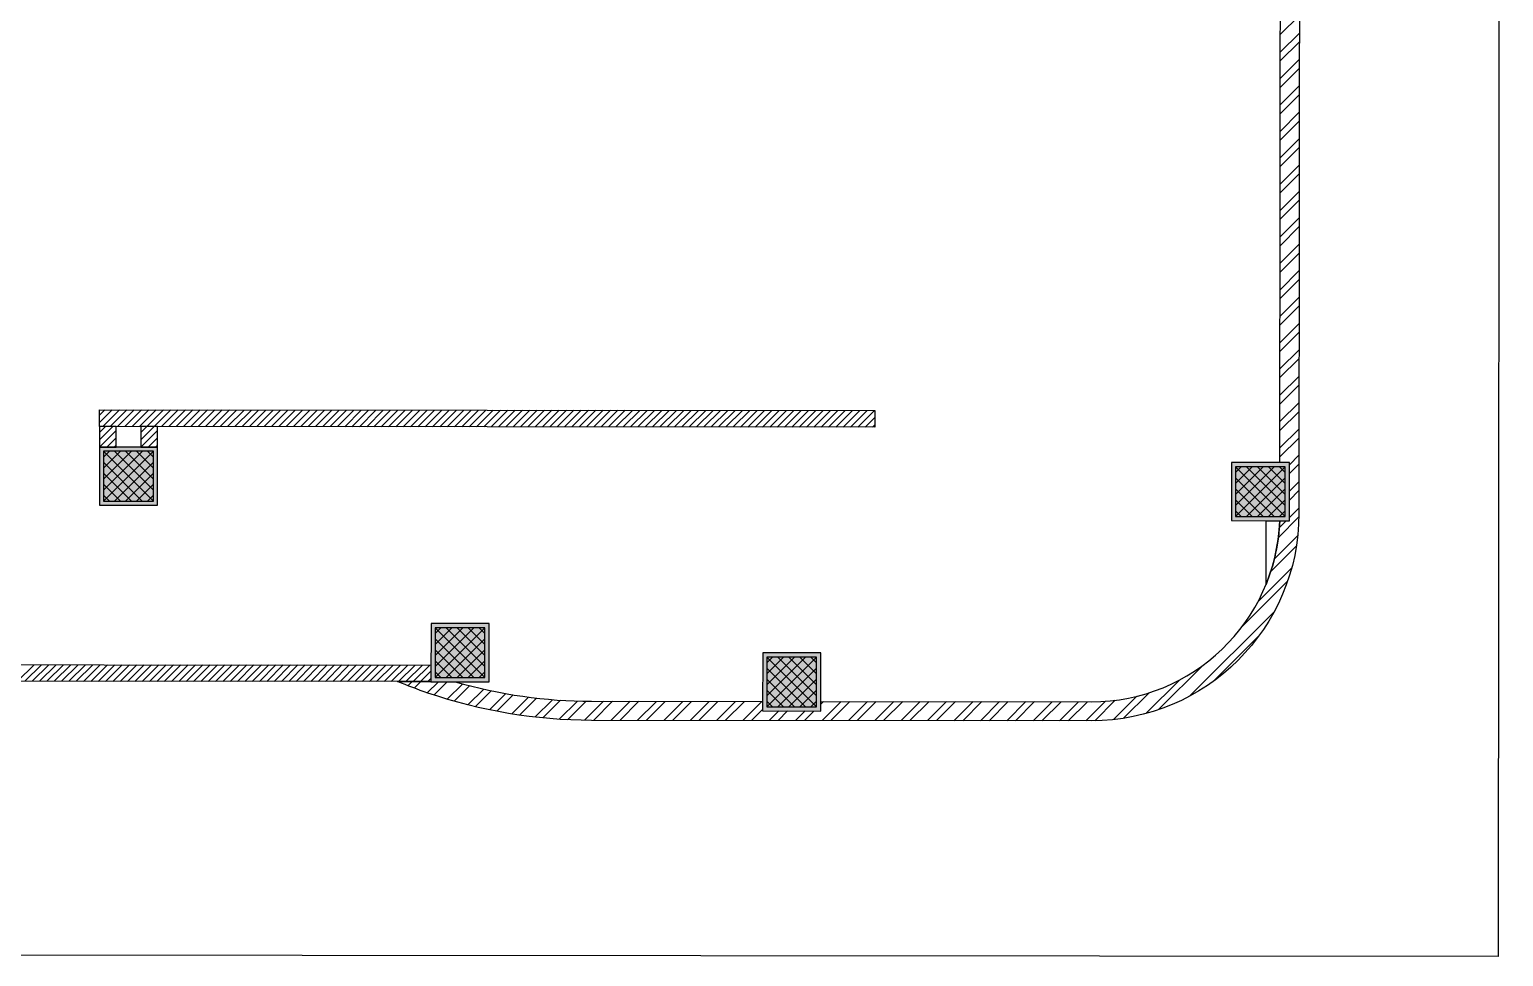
# Model space of a CAD drawing. Extents: x -957 to 3394, y -3 to 3008.
# Drawn here: x 2695 to 3394, y -3 to 437 of the extents above; entities that cross this region are included whole.
import ezdxf

# ---------------------------------------------------------------- set-up
doc = ezdxf.new("R2010")
doc.units = 0
doc.header["$MEASUREMENT"] = 0
for name, color, linetype in [('PDF_FRAMING-COLUMN', 7, 'CONTINUOUS'), ('PDF_FRAMING-COLUMN_HATCH', 7, 'CONTINUOUS'), ('PDF_HATCH', 7, 'CONTINUOUS'), ('PDF_HATCH_-_BRICK_WALL', 7, 'CONTINUOUS'), ('PDF_HATCH_-_WALL', 7, 'CONTINUOUS'), ('PDF_TEMPLATE', 7, 'CONTINUOUS'), ('PDF_WALL', 7, 'CONTINUOUS')]:
    doc.layers.add(name, color=color, linetype=linetype)

msp = doc.modelspace()

# ---------------------------------------------------------------- linework, layer by layer
at = {"layer": 'PDF_FRAMING-COLUMN'}
for points in [[(2728.1, 211.18), (2755.63, 211.15), (2755.66, 238.68), (2728.12, 238.71)], [(2730.07, 213.14), (2753.67, 213.12), (2753.69, 236.72), (2730.09, 236.74)], [(3264.95, 203.83), (3292.48, 203.81), (3292.51, 231.34), (3264.98, 231.37)], [(3266.92, 205.8), (3290.52, 205.78), (3290.54, 229.38), (3266.94, 229.4)], [(2885.35, 127.46), (2912.88, 127.44), (2912.91, 154.97), (2885.37, 155)], [(2887.32, 129.43), (2910.92, 129.41), (2910.94, 153.01), (2887.34, 153.03)], [(3042.66, 113.56), (3070.19, 113.54), (3070.21, 141.07), (3042.68, 141.1)], [(3044.63, 115.53), (3068.23, 115.51), (3068.25, 139.11), (3044.65, 139.13)]]:
    msp.add_lwpolyline(points, close=True, dxfattribs=at)
at = {"layer": 'PDF_FRAMING-COLUMN_HATCH'}
for points in [[(2730.07, 218.36), (2748.47, 236.72)], [(2730.07, 213.14), (2753.69, 236.72)], [(2730.08, 228.78), (2738.04, 236.73)], [(2730.08, 223.57), (2743.26, 236.73)], [(2730.09, 234), (2732.83, 236.74)], [(2753.67, 213.12), (2730.09, 236.74)], [(2748.45, 213.13), (2730.09, 231.52)], [(2735.28, 213.14), (2753.68, 231.5)], [(2753.67, 218.34), (2735.3, 236.73)], [(2753.68, 223.55), (2740.52, 236.73)], [(2753.68, 228.76), (2745.73, 236.73)], [(2753.69, 233.98), (2750.95, 236.72)], [(2743.24, 213.13), (2730.08, 226.31)], [(2740.5, 213.13), (2753.68, 226.29)], [(3266.92, 205.8), (3290.54, 229.38)], [(3266.93, 221.44), (3274.9, 229.39)], [(3266.93, 216.23), (3280.11, 229.39)], [(3266.93, 211.01), (3285.33, 229.38)], [(3290.52, 205.78), (3266.94, 229.4)], [(3266.94, 226.66), (3269.68, 229.39)], [(3285.3, 205.78), (3266.94, 224.18)], [(3272.14, 205.79), (3290.54, 224.16)], [(3290.52, 210.99), (3272.16, 229.39)], [(3290.53, 216.21), (3277.37, 229.39)], [(3290.53, 221.42), (3282.58, 229.38)], [(3290.54, 226.64), (3287.8, 229.38)], [(2738.02, 213.13), (2730.08, 221.1)], [(2745.71, 213.13), (2753.67, 221.08)], [(3280.09, 205.79), (3266.93, 218.97)], [(3277.35, 205.79), (3290.53, 218.95)], [(2732.81, 213.14), (2730.07, 215.88)], [(2750.93, 213.12), (2753.67, 215.86)], [(3274.88, 205.79), (3266.93, 213.75)], [(3282.56, 205.79), (3290.53, 213.73)], [(3269.66, 205.8), (3266.92, 208.54)], [(3287.78, 205.78), (3290.52, 208.52)], [(2887.32, 134.64), (2905.72, 153.01)], [(2887.32, 129.43), (2910.94, 153.01)], [(2887.33, 145.07), (2895.29, 153.02)], [(2887.33, 139.86), (2900.51, 153.02)], [(2905.7, 129.41), (2887.33, 147.81)], [(2887.34, 150.29), (2890.08, 153.03)], [(2910.92, 129.41), (2887.34, 153.03)], [(2892.53, 129.43), (2910.93, 147.79)], [(2910.92, 134.62), (2892.55, 153.02)], [(2910.93, 139.84), (2897.77, 153.02)], [(2910.93, 145.05), (2902.98, 153.01)], [(2910.94, 150.27), (2908.2, 153.01)], [(2900.49, 129.42), (2887.33, 142.6)], [(2897.75, 129.42), (2910.93, 142.58)], [(2895.27, 129.42), (2887.33, 137.38)], [(2902.96, 129.42), (2910.92, 137.36)], [(3044.63, 120.74), (3063.03, 139.11)], [(3044.63, 115.53), (3068.25, 139.11)], [(3044.64, 131.17), (3052.6, 139.12)], [(3044.64, 125.96), (3057.82, 139.12)], [(3063.01, 115.51), (3044.64, 133.91)], [(3044.65, 136.39), (3047.39, 139.13)], [(3068.23, 115.51), (3044.65, 139.13)], [(3049.84, 115.53), (3068.24, 133.89)], [(3068.23, 120.72), (3049.86, 139.12)], [(3068.24, 125.94), (3055.08, 139.12)], [(3068.24, 131.15), (3060.29, 139.11)], [(3068.24, 136.37), (3065.51, 139.11)], [(2890.06, 129.43), (2887.32, 132.17)], [(2908.18, 129.41), (2910.92, 132.15)], [(3057.8, 115.52), (3044.64, 128.7)], [(3055.06, 115.52), (3068.24, 128.68)], [(3052.58, 115.52), (3044.63, 123.48)], [(3060.27, 115.52), (3068.23, 123.46)], [(3047.37, 115.53), (3044.63, 118.27)], [(3065.49, 115.51), (3068.23, 118.25)]]:
    msp.add_lwpolyline(points, dxfattribs=at)
for points in [[(2728.1, 211.18), (2755.63, 211.15), (2728.12, 238.71), (2755.66, 238.68)], [(2730.07, 213.14), (2753.67, 213.12), (2730.09, 236.74), (2753.69, 236.72)], [(3264.95, 203.83), (3292.48, 203.81), (3264.98, 231.37), (3292.51, 231.34)], [(3266.92, 205.8), (3290.52, 205.78), (3266.94, 229.4), (3290.54, 229.38)], [(2885.35, 127.46), (2912.88, 127.44), (2885.37, 155), (2912.91, 154.97)], [(2887.32, 129.43), (2910.92, 129.41), (2887.34, 153.03), (2910.94, 153.01)], [(3042.66, 113.56), (3070.19, 113.54), (3042.68, 141.1), (3070.21, 141.07)], [(3044.63, 115.53), (3068.23, 115.51), (3044.65, 139.13), (3068.25, 139.11)]]:
    msp.add_solid(points, dxfattribs=at)
at = {"layer": 'PDF_HATCH'}
for points in [[(2728.14, 253.89), (2730.62, 256.37)], [(2728.14, 250.41), (2734.1, 256.36)], [(2729.7, 248.5), (2737.57, 256.36)], [(2733.18, 248.5), (2741.05, 256.36)], [(2736.65, 248.5), (2744.52, 256.36)], [(2740.13, 248.49), (2748, 256.35)], [(2743.6, 248.49), (2751.48, 256.35)], [(2747.08, 248.49), (2754.95, 256.35)], [(2750.56, 248.48), (2758.43, 256.34)], [(2754.03, 248.48), (2761.91, 256.34)], [(2757.51, 248.48), (2765.38, 256.34)], [(2760.99, 248.47), (2768.86, 256.33)], [(2764.46, 248.47), (2772.34, 256.33)], [(2767.94, 248.47), (2775.81, 256.33)], [(2771.42, 248.47), (2779.29, 256.33)], [(2774.89, 248.46), (2782.76, 256.32)], [(2778.37, 248.46), (2786.24, 256.32)], [(2781.84, 248.46), (2789.72, 256.32)], [(2785.32, 248.45), (2793.19, 256.31)], [(2788.8, 248.45), (2796.67, 256.31)], [(2792.27, 248.45), (2800.15, 256.31)], [(2795.75, 248.45), (2803.62, 256.3)], [(2799.23, 248.44), (2807.1, 256.3)], [(2802.7, 248.44), (2810.58, 256.3)], [(2806.18, 248.44), (2814.05, 256.3)], [(2809.65, 248.43), (2817.53, 256.29)], [(2813.13, 248.43), (2821, 256.29)], [(2816.61, 248.43), (2824.48, 256.29)], [(2820.08, 248.42), (2827.96, 256.28)], [(2823.56, 248.42), (2831.43, 256.28)], [(2827.04, 248.42), (2834.91, 256.28)], [(2830.51, 248.42), (2838.39, 256.27)], [(2833.99, 248.41), (2841.86, 256.27)], [(2837.47, 248.41), (2845.34, 256.27)], [(2840.94, 248.41), (2848.81, 256.27)], [(2844.42, 248.4), (2852.29, 256.26)], [(2847.89, 248.4), (2855.77, 256.26)], [(2851.37, 248.4), (2859.24, 256.26)], [(2854.85, 248.39), (2862.72, 256.25)], [(2858.32, 248.39), (2866.2, 256.25)], [(2861.8, 248.39), (2869.67, 256.25)], [(2865.28, 248.39), (2873.15, 256.25)], [(2868.75, 248.38), (2876.63, 256.24)], [(2872.23, 248.38), (2880.1, 256.24)], [(2875.71, 248.38), (2883.58, 256.24)], [(2879.18, 248.37), (2887.05, 256.23)], [(2882.66, 248.37), (2890.53, 256.23)], [(2886.13, 248.37), (2894.01, 256.23)], [(2889.61, 248.36), (2897.48, 256.22)], [(2893.09, 248.36), (2900.96, 256.22)], [(2896.56, 248.36), (2904.44, 256.22)], [(2900.04, 248.36), (2907.91, 256.22)], [(2903.52, 248.35), (2911.39, 256.21)], [(2906.99, 248.35), (2914.87, 256.21)], [(2910.47, 248.35), (2918.34, 256.21)], [(2913.95, 248.34), (2921.82, 256.2)], [(2917.42, 248.34), (2925.29, 256.2)], [(2920.9, 248.34), (2928.77, 256.2)], [(2924.37, 248.34), (2932.25, 256.19)], [(2927.85, 248.33), (2935.72, 256.19)], [(2931.33, 248.33), (2939.2, 256.19)], [(2934.8, 248.33), (2942.68, 256.19)], [(2938.28, 248.32), (2946.15, 256.18)], [(2941.76, 248.32), (2949.63, 256.18)], [(2945.23, 248.32), (2953.1, 256.18)], [(2948.71, 248.31), (2956.58, 256.17)], [(2952.18, 248.31), (2960.06, 256.17)], [(2955.66, 248.31), (2963.53, 256.17)], [(2959.14, 248.31), (2967.01, 256.16)], [(2962.61, 248.3), (2970.49, 256.16)], [(2966.09, 248.3), (2973.96, 256.16)], [(2969.57, 248.3), (2977.44, 256.16)], [(2973.04, 248.29), (2980.92, 256.15)], [(2976.52, 248.29), (2984.39, 256.15)], [(2980, 248.29), (2987.87, 256.15)], [(2983.47, 248.28), (2991.34, 256.14)], [(2986.95, 248.28), (2994.82, 256.14)], [(2990.42, 248.28), (2998.3, 256.14)], [(2993.9, 248.28), (3001.77, 256.14)], [(2997.38, 248.27), (3005.25, 256.13)], [(3000.85, 248.27), (3008.73, 256.13)], [(3004.33, 248.27), (3012.2, 256.13)], [(3007.81, 248.26), (3015.68, 256.12)], [(3011.28, 248.26), (3019.16, 256.12)], [(3014.76, 248.26), (3022.63, 256.12)], [(3018.24, 248.25), (3026.11, 256.11)], [(3021.71, 248.25), (3029.58, 256.11)], [(3025.19, 248.25), (3033.06, 256.11)], [(3028.66, 248.25), (3036.54, 256.11)], [(3032.14, 248.24), (3040.01, 256.1)], [(3035.62, 248.24), (3043.49, 256.1)], [(3039.09, 248.24), (3046.97, 256.1)], [(3042.57, 248.23), (3050.44, 256.09)], [(3046.05, 248.23), (3053.92, 256.09)], [(3049.52, 248.23), (3057.39, 256.09)], [(3053, 248.23), (3060.87, 256.08)], [(3056.47, 248.22), (3064.35, 256.08)], [(3059.95, 248.22), (3067.82, 256.08)], [(3063.43, 248.22), (3071.3, 256.08)], [(3066.9, 248.21), (3074.78, 256.07)], [(3070.38, 248.21), (3078.25, 256.07)], [(3073.86, 248.21), (3081.73, 256.07)], [(3077.33, 248.2), (3085.21, 256.06)], [(3080.81, 248.2), (3088.68, 256.06)], [(3084.29, 248.2), (3092.16, 256.06)], [(3087.76, 248.2), (3095.63, 256.05)], [(3091.24, 248.19), (3095.82, 252.77)], [(2728.13, 245.68), (2730.96, 248.5)], [(2728.13, 242.2), (2734.43, 248.5)], [(2728.13, 238.73), (2736, 246.59)], [(2747.79, 242.19), (2754.1, 248.48)], [(2747.79, 238.71), (2755.66, 246.57)], [(2747.8, 245.66), (2750.62, 248.48)], [(3094.71, 248.19), (3095.82, 249.29)], [(2731.58, 238.7), (2736, 243.11)], [(2735.06, 238.7), (2735.99, 239.63)], [(2751.24, 238.69), (2755.66, 243.09)], [(2754.72, 238.68), (2755.66, 239.62)]]:
    msp.add_lwpolyline(points, dxfattribs=at)
at = {"layer": 'PDF_HATCH_-_BRICK_WALL'}
for points in [[(3288.16, 434.36), (3297.21, 443.39)], [(3288.15, 426.01), (3297.21, 435.05)], [(3288.15, 421.84), (3297.2, 430.88)], [(3288.14, 413.5), (3297.19, 422.54)], [(3288.14, 409.33), (3297.19, 418.36)], [(3288.13, 400.98), (3297.18, 410.02)], [(3288.13, 396.81), (3297.18, 405.85)], [(3288.12, 388.47), (3297.17, 397.51)], [(3288.12, 384.3), (3297.17, 393.33)], [(3288.11, 375.95), (3297.16, 384.99)], [(3288.1, 371.78), (3297.16, 380.82)], [(3288.1, 363.44), (3297.15, 372.48)], [(3288.09, 359.27), (3297.15, 368.31)], [(3288.09, 350.92), (3297.14, 359.96)], [(3288.08, 346.75), (3297.14, 355.79)], [(3288.07, 334.24), (3297.13, 343.28)], [(3288.08, 338.41), (3297.13, 347.45)], [(3288.06, 321.72), (3297.12, 330.76)], [(3288.07, 325.89), (3297.12, 334.93)], [(3288.05, 313.38), (3297.11, 322.42)], [(3288.05, 309.21), (3297.11, 318.25)], [(3288.04, 300.86), (3297.1, 309.9)], [(3288.04, 296.69), (3297.09, 305.73)], [(3288.03, 288.35), (3297.09, 297.39)], [(3288.03, 284.18), (3297.08, 293.22)], [(3288.02, 275.83), (3297.08, 284.87)], [(3288.02, 271.66), (3297.07, 280.7)], [(3288.01, 263.32), (3297.07, 272.36)], [(3288.01, 259.15), (3297.06, 268.19)], [(3288, 250.81), (3297.06, 259.84)], [(3288, 246.63), (3297.05, 255.67)], [(3287.99, 238.29), (3297.04, 247.33)], [(3287.99, 234.12), (3297.04, 243.16)], [(3292.51, 230.29), (3297.03, 234.81)], [(3292.5, 226.12), (3297.03, 230.64)], [(3292.49, 213.61), (3297.02, 218.13)], [(3292.5, 217.78), (3297.02, 222.3)], [(3292.49, 205.27), (3297.01, 209.78)], [(3287.24, 195.86), (3297, 205.6)], [(3287.71, 200.5), (3291.03, 203.81)], [(3285.3, 185.59), (3296.45, 196.71)], [(3283.63, 179.75), (3295.81, 191.91)], [(3270.35, 153.99), (3291.67, 175.28)], [(3277.5, 165.3), (3293.53, 181.3)], [(3245.33, 120.68), (3285.16, 160.44)], [(3256.65, 127.81), (3278, 149.13)], [(3230.48, 114.19), (3251.8, 135.47)], [(2874.42, 125.52), (2876.37, 127.48)], [(2877.44, 124.37), (2880.54, 127.47)], [(2883.58, 122.17), (2888.88, 127.46)], [(2886.7, 121.12), (2893.06, 127.46)], [(2893.06, 119.13), (2900.38, 126.44)], [(3224.46, 112.35), (3240.48, 128.34)], [(2896.3, 118.19), (2903.68, 125.56)], [(2902.88, 116.42), (2910.39, 123.92)], [(2906.23, 115.6), (2913.82, 123.17)], [(2913.07, 114.09), (2920.8, 121.81)], [(2916.55, 113.4), (2924.36, 121.2)], [(2923.65, 112.15), (2931.64, 120.12)], [(2927.27, 111.59), (2935.35, 119.67)], [(2934.66, 110.64), (2942.96, 118.92)], [(3209.04, 109.45), (3220.18, 120.58)], [(3213.84, 110.08), (3226.02, 122.24)], [(2938.44, 110.24), (2946.85, 118.64)], [(2946.16, 109.62), (2954.82, 118.26)], [(2950.11, 109.39), (2958.91, 118.17)], [(2958.21, 109.14), (2967.24, 118.15)], [(2962.36, 109.11), (2971.41, 118.15)], [(2970.7, 109.1), (2979.75, 118.14)], [(2974.87, 109.1), (2983.92, 118.14)], [(2983.21, 109.09), (2992.27, 118.13)], [(2987.39, 109.09), (2996.44, 118.13)], [(2995.73, 109.08), (3004.78, 118.12)], [(2999.9, 109.08), (3008.95, 118.12)], [(3008.24, 109.07), (3017.3, 118.11)], [(3012.42, 109.07), (3021.47, 118.11)], [(3020.76, 109.06), (3029.81, 118.1)], [(3024.93, 109.06), (3033.98, 118.09)], [(3033.27, 109.05), (3042.33, 118.09)], [(3037.44, 109.05), (3042.66, 114.25)], [(3045.79, 109.04), (3050.31, 113.56)], [(3049.96, 109.03), (3054.49, 113.55)], [(3058.3, 109.03), (3062.83, 113.55)], [(3062.47, 109.02), (3067, 113.54)], [(3070.19, 116.73), (3071.53, 118.06)], [(3070.82, 109.02), (3079.87, 118.06)], [(3074.99, 109.01), (3084.04, 118.05)], [(3083.33, 109.01), (3092.39, 118.04)], [(3087.5, 109), (3096.56, 118.04)], [(3095.85, 109), (3104.9, 118.03)], [(3100.02, 108.99), (3109.07, 118.03)], [(3108.36, 108.98), (3117.42, 118.02)], [(3112.53, 108.98), (3121.59, 118.02)], [(3120.88, 108.97), (3129.93, 118.01)], [(3125.05, 108.97), (3134.1, 118.01)], [(3133.39, 108.96), (3142.44, 118)], [(3137.56, 108.96), (3146.62, 118)], [(3145.91, 108.95), (3154.96, 117.99)], [(3150.08, 108.95), (3159.13, 117.99)], [(3158.42, 108.94), (3167.47, 117.98)], [(3162.59, 108.94), (3171.65, 117.98)], [(3170.94, 108.93), (3179.99, 117.97)], [(3175.11, 108.93), (3184.16, 117.97)], [(3183.45, 108.92), (3192.5, 117.96)], [(3187.62, 108.92), (3196.68, 117.96)], [(3195.97, 108.91), (3205.27, 118.2)], [(3200.15, 108.92), (3209.91, 118.66)]]:
    msp.add_lwpolyline(points, dxfattribs=at)
at = {"layer": 'PDF_HATCH_-_WALL'}
for points in [[(2689.25, 127.64), (2697.12, 135.5)], [(2692.73, 127.64), (2700.6, 135.5)], [(2696.2, 127.63), (2704.08, 135.49)], [(2699.68, 127.63), (2707.55, 135.49)], [(2703.16, 127.63), (2711.03, 135.49)], [(2706.63, 127.62), (2714.51, 135.48)], [(2710.11, 127.62), (2717.98, 135.48)], [(2713.59, 127.62), (2721.46, 135.48)], [(2717.06, 127.62), (2724.93, 135.47)], [(2720.54, 127.61), (2728.41, 135.47)], [(2724.01, 127.61), (2731.89, 135.47)], [(2727.49, 127.61), (2735.36, 135.47)], [(2730.97, 127.6), (2738.84, 135.46)], [(2734.44, 127.6), (2742.32, 135.46)], [(2737.92, 127.6), (2745.79, 135.46)], [(2741.4, 127.59), (2749.27, 135.45)], [(2744.87, 127.59), (2752.75, 135.45)], [(2748.35, 127.59), (2756.22, 135.45)], [(2751.83, 127.59), (2759.7, 135.45)], [(2755.3, 127.58), (2763.17, 135.44)], [(2758.78, 127.58), (2766.65, 135.44)], [(2762.25, 127.58), (2770.13, 135.44)], [(2765.73, 127.57), (2773.6, 135.43)], [(2769.21, 127.57), (2777.08, 135.43)], [(2772.68, 127.57), (2780.56, 135.43)], [(2776.16, 127.57), (2784.03, 135.42)], [(2779.64, 127.56), (2787.51, 135.42)], [(2783.11, 127.56), (2790.99, 135.42)], [(2786.59, 127.56), (2794.46, 135.42)], [(2790.07, 127.55), (2797.94, 135.41)], [(2793.54, 127.55), (2801.41, 135.41)], [(2797.02, 127.55), (2804.89, 135.41)], [(2800.49, 127.54), (2808.37, 135.4)], [(2803.97, 127.54), (2811.84, 135.4)], [(2807.45, 127.54), (2815.32, 135.4)], [(2810.92, 127.54), (2818.8, 135.39)], [(2814.4, 127.53), (2822.27, 135.39)], [(2817.88, 127.53), (2825.75, 135.39)], [(2821.35, 127.53), (2829.22, 135.39)], [(2824.83, 127.52), (2832.7, 135.38)], [(2828.3, 127.52), (2836.18, 135.38)], [(2831.78, 127.52), (2839.65, 135.38)], [(2835.26, 127.51), (2843.13, 135.37)], [(2838.73, 127.51), (2846.61, 135.37)], [(2842.21, 127.51), (2850.08, 135.37)], [(2845.69, 127.51), (2853.56, 135.36)], [(2849.16, 127.5), (2857.04, 135.36)], [(2852.64, 127.5), (2860.51, 135.36)], [(2856.12, 127.5), (2863.99, 135.36)], [(2859.59, 127.49), (2867.46, 135.35)], [(2863.07, 127.49), (2870.94, 135.35)], [(2866.54, 127.49), (2874.42, 135.35)], [(2870.02, 127.48), (2877.89, 135.34)], [(2873.5, 127.48), (2881.37, 135.34)], [(2876.97, 127.48), (2884.85, 135.34)], [(2880.45, 127.48), (2885.36, 132.37)], [(2883.93, 127.47), (2885.35, 128.9)]]:
    msp.add_lwpolyline(points, dxfattribs=at)
at = {"layer": 'PDF_TEMPLATE'}
msp.add_lwpolyline([(-954.85, 3007.97), (3394.04, 3004.31), (3391.47, -2.9), (-957.42, 0.77)], close=True, dxfattribs=at)
at = {"layer": 'PDF_WALL'}
msp.add_lwpolyline([(3297.26, 504.68), (3297.01, 207.15, -0.414209), (3198.6, 108.91), (2961.53, 109.11, -0.082375), (2883.89, 122.06, -0.015944), (2869.54, 127.48), (2885.89, 127.46), (2896.8, 127.45, 0.070994), (2961.54, 118.16), (3042.66, 118.09), (3042.66, 113.56), (3070.19, 113.54), (3070.2, 118.06), (3198.61, 117.95, 0.40328), (3287.9, 203.81, -0.08717), (3281.39, 173.61), (3281.42, 203.82), (3287.9, 203.81), (3292.48, 203.81), (3292.51, 231.34), (3287.98, 231.35), (3288.22, 504.69)], format="xyb", dxfattribs=at)
for points in [[(2728.14, 256.37), (3095.82, 256.05), (3095.82, 248.19), (2728.13, 248.5)], [(2735.99, 238.7), (2736, 248.5), (2728.13, 248.5), (2728.13, 238.71)], [(2755.66, 238.68), (2755.66, 248.48), (2747.8, 248.49), (2747.79, 238.69)], [(2885.36, 135.34), (2885.35, 127.47), (2274.36, 127.99), (2274.36, 133.26), (2269.84, 134.68), (2265.36, 135.87)]]:
    msp.add_lwpolyline(points, close=True, dxfattribs=at)

doc.saveas('drawing.dxf')
